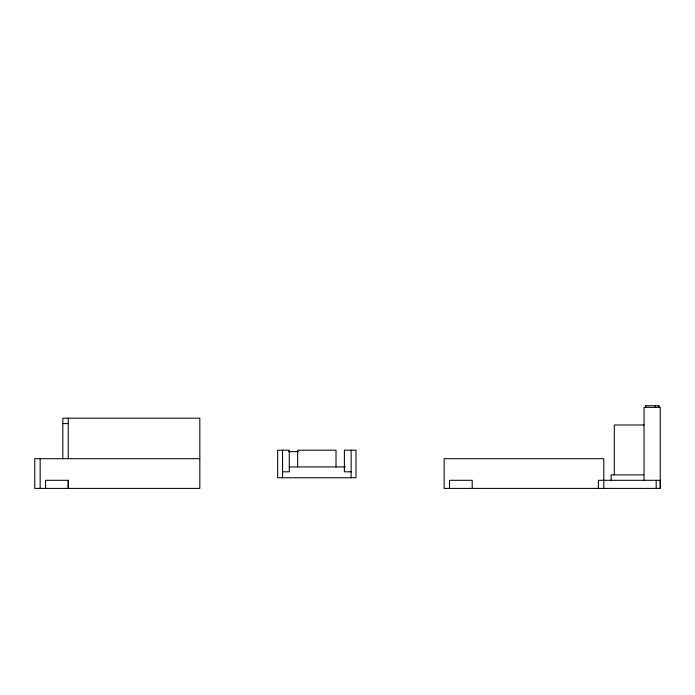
<?xml version="1.0" encoding="UTF-8"?>
<svg xmlns="http://www.w3.org/2000/svg" width="695" height="695" viewBox="0 0 695 695"><rect width="100%" height="100%" fill="white"/><g stroke="black" fill="none" stroke-linecap="round" stroke-linejoin="round"><path stroke-width="1.04" d="M68.249 480.306L68.249 488.411L68.249 480.306L45.557 480.306L45.557 488.411M603.79 488.411L603.79 458.691L444.122 458.691L444.122 488.403L660.241 488.403L660.25 480.306L598.395 480.306L598.395 488.411M645.89 407.366L645.716 405.741M645.447 405.741L659.138 405.741L659.138 407.366M62.845 423.576L68.24 423.576M644.039 424.993L614.319 424.993L614.319 474.876M288.442 451.611L298.294 451.611M199.83 458.691L34.75 458.691L34.75 488.411L199.83 488.403L199.83 418.173L62.845 418.173L62.845 458.691M289.016 466.936L345.485 466.936M282.535 471.801L289.302 471.801L289.302 450.186L277.67 450.186L277.67 477.743L356.005 477.743L356.005 450.186L344.39 450.186L344.39 471.801L351.14 471.801M643.5 474.894L611.122 474.894L611.114 480.306M660.241 488.403L660.241 407.366L644.039 407.366L644.039 480.297M658.643 405.741L658.643 407.366M658.556 405.741L658.556 407.366M656.193 480.297L656.193 488.403M655.298 405.741L655.35 407.366M472.209 488.403L472.209 480.306L449.517 480.306L449.517 488.403M351.14 450.186L351.14 477.743M336.015 466.936L336.015 450.186L297.66 450.186L297.66 466.936M282.535 450.186L282.535 477.743M68.249 418.173L68.249 458.691M40.154 458.691L40.154 488.411"/></g></svg>
